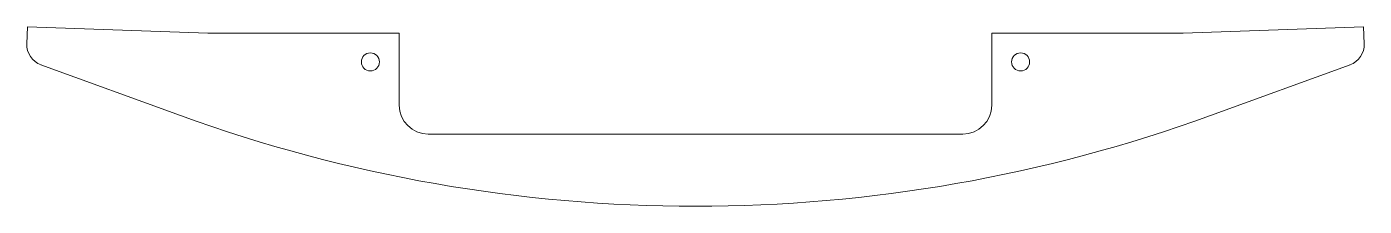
# Model space of a CAD drawing. Header units: millimetres. Extents: x -93 to 93, y -20 to 5.
import ezdxf

# ---------------------------------------------------------------- set-up
doc = ezdxf.new("R2010")
doc.units = ezdxf.units.MM

msp = doc.modelspace()

# ---------------------------------------------------------------- linework, layer by layer
at = {"color": 7, "linetype": 'Continuous', "lineweight": 15}
for p, q in [((-92.56, 2.52), (-92.48, 4.87)), ((-92.48, 4.87), (-67.49, 4)), ((-67.49, 4), (-41, 4)), ((-41, 4), (-41, -6)), ((67.49, 4), (41, 4)), ((41, 4), (41, -6)), ((92.48, 4.87), (67.49, 4)), ((92.56, 2.52), (92.48, 4.87)), ((-90.59, -0.4), (-71.28, -7.43)), ((90.59, -0.4), (71.28, -7.43)), ((-37, -10), (37, -10))]:
    msp.add_line(p, q, dxfattribs=at)
for centre in [(-45, 0), (45, 0)]:
    msp.add_circle(centre, 1.25, dxfattribs=at)
for centre, radius, start, end in [((-89.56, 2.42), 3, 178, 250), ((89.56, 2.42), 3, 290, 2), ((-37, -6), 4, 180, 270), ((37, -6), 4, 270, 0), ((0, 188.4), 208.4, 250, 290)]:
    msp.add_arc(centre, radius, start, end, dxfattribs=at)

doc.saveas('drawing.dxf')
